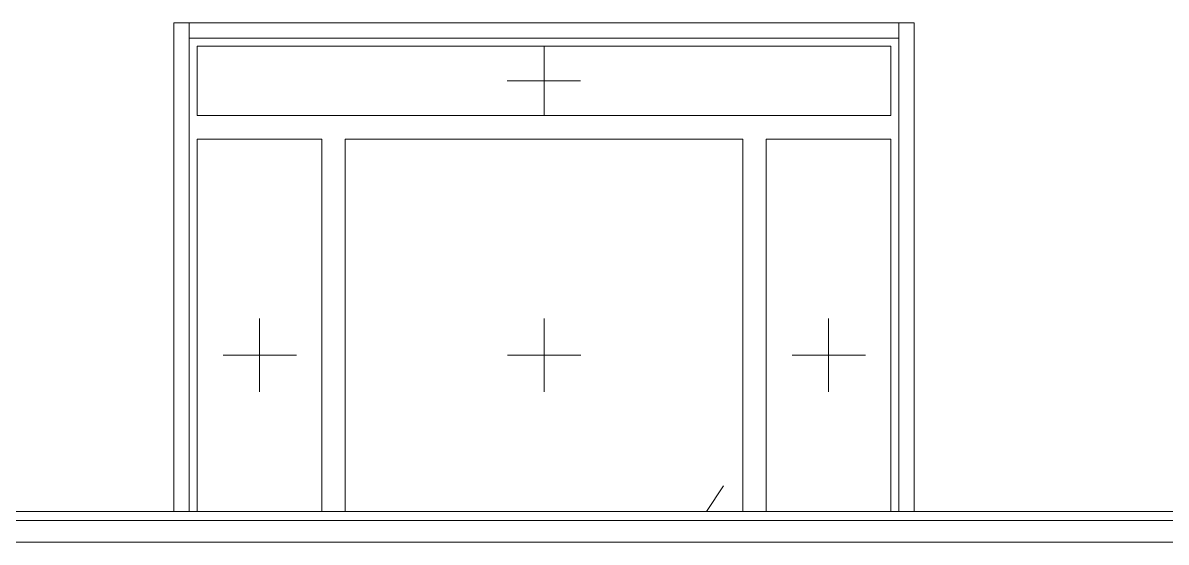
# Model space of a CAD drawing. Header units: millimetres. Extents: x -515342 to 330399, y -224905 to 507333.
# Drawn here: x 272530 to 276250, y 6398 to 8088 of the extents above; entities that cross this region are included whole.
import ezdxf

# ---------------------------------------------------------------- set-up
doc = ezdxf.new("R2010")
doc.units = ezdxf.units.MM
doc.linetypes.add('ASVP_Штриховая_ш2 п1', pattern=[3, 2, -1])
doc.layers.get('0').update_dxf_attribs({"lineweight": 0})
for name, color, linetype, lineweight in [('Витраж', 7, 'Continuous', 0), ('Ограждение', 7, 'Continuous', 0), ('Окна', 7, 'Continuous', 0), ('Окна открывание', 7, 'Continuous', 0), ('Отметки', 7, 'Continuous', 0)]:
    doc.layers.add(name, color=color, linetype=linetype, lineweight=lineweight)

# ---------------------------------------------------------------- blocks, each defined once
blk = doc.blocks.new('Окно_ПВХ_3Створки_1Фрамуга-верх - АР_Окно_ОП_1820_h_х2370_3ст2фр-в E30-10240666-О_АР_Эскиз_Фасад 1-12 копия 1')
at = {"layer": 'Окна открывание'}
h = blk.add_hatch(dxfattribs=at)
h.set_pattern_fill('FP_1', color=256, style=0, pattern_type=2)
h.set_pattern_definition([(236.31, (995.8, 1244.6), (-1777.9963, -3556.002), [641.067, -5769.603]), (236.31, (1031.34, 1137.9), (-1777.9963, -3556.002), [384.64, -6026.03]), (236.31, (818, 1137.9), (-1777.9963, -3556.002), [384.64, -6026.03])])
h.paths.add_polyline_path([(50940, 4430), (51549.5, 4430), (51549.5, 5642), (50255.5, 5642), (50255.5, 4430), (50851.4, 4430)])
at = {"layer": 'Окна'}
for p, q in [((52031.5, 5944), (49773.5, 5944)), ((49773.5, 5944), (49773.5, 5718)), ((52031.5, 5718), (52031.5, 5944)), ((52031.5, 5718), (49773.5, 5718)), ((50179.5, 5642), (49773.5, 5642)), ((49773.5, 5642), (49773.5, 4430)), ((50179.5, 4430), (50179.5, 5642)), ((51549.5, 5642), (50255.5, 5642)), ((50255.5, 4430), (50255.5, 5642)), ((51549.5, 4430), (51549.5, 5642)), ((52031.5, 5642), (51625.5, 5642)), ((51625.5, 4430), (51625.5, 5642)), ((52031.5, 4430), (52031.5, 5642))]:
    blk.add_line(p, q, dxfattribs=at)
at = {"layer": 'Окна открывание', "linetype": 'ASVP_Штриховая_ш2 п1'}
for p, q in [((50902.5, 5718), (50902.5, 5944)), ((50782.5, 5831), (51022.5, 5831)), ((49976.5, 4819), (49976.5, 5059)), ((50902.5, 4819), (50902.5, 5059)), ((51828.5, 4819), (51828.5, 5059)), ((50096.5, 4939), (49856.5, 4939)), ((51022.5, 4939), (50782.5, 4939)), ((51948.5, 4939), (51708.5, 4939))]:
    blk.add_line(p, q, dxfattribs=at)
blk = doc.blocks.new('Прямоугольный импост - АР_Откос_Металлический_50х330 Коричневый Правый-9899917-О_АР_Эскиз_Фасад 1-12 копия 1')
at = {"layer": 'Витраж'}
for p, q in [((74068.8, 2570), (74068.8, 2620)), ((76378.8, 2620), (74068.8, 2620)), ((76378.8, 2620), (76378.8, 2570)), ((76378.8, 2570), (74068.8, 2570))]:
    blk.add_line(p, q, dxfattribs=at)
blk = doc.blocks.new('Прямоугольный импост - АР_Откос_Металлический_50х330 Коричневый Правый-V101-О_АР_Эскиз_Фасад 1-12 копия 1')
at = {"layer": 'Витраж'}
for p, q in [((56860, 6020), (56910, 6020)), ((56860, 6020), (56860, 4430)), ((56910, 6020), (56910, 4430))]:
    blk.add_line(p, q, dxfattribs=at)
blk = doc.blocks.new('Прямоугольный импост - АР_Откос_Металлический_50х330 Коричневый Левый-V102-О_АР_Эскиз_Фасад 1-12 копия 1')
at = {"layer": 'Витраж'}
for p, q in [((59220, 6020), (59270, 6020)), ((59220, 4430), (59220, 6020)), ((59270, 4430), (59270, 6020))]:
    blk.add_line(p, q, dxfattribs=at)
blk = doc.blocks.new('СД_Люблино_Фасады_rvt-1-О_АР_Эскиз_Фасад 1-12 копия 1')
at = {"layer": 'Витраж', "lineweight": 9}
for name, p in [('Прямоугольный импост - АР_Откос_Металлический_50х330 Коричневый Правый-V101-О_АР_Эскиз_Фасад 1-12 копия 1', (-7162.5, 0)), ('Прямоугольный импост - АР_Откос_Металлический_50х330 Коричневый Правый-9899917-О_АР_Эскиз_Фасад 1-12 копия 1', (-24321.3, 3400)), ('Прямоугольный импост - АР_Откос_Металлический_50х330 Коричневый Левый-V102-О_АР_Эскиз_Фасад 1-12 копия 1', (-7162.5, 0))]:
    blk.add_blockref(name, p, dxfattribs=at)
at = {"layer": 'Окна', "lineweight": 9}
blk.add_blockref('Окно_ПВХ_3Створки_1Фрамуга-верх - АР_Окно_ОП_1820_h_х2370_3ст2фр-в E30-10240666-О_АР_Эскиз_Фасад 1-12 копия 1', (0, 0), dxfattribs=at)
blk = doc.blocks.new('Ограждение - Ограждение-9890191-О_АР_Эскиз_Фасад 1-12 копия 1')
at = {"layer": 'Ограждение'}
for p, q in [((59915, 4430), (41805, 4430)), ((41805, 4330), (59915, 4330))]:
    blk.add_line(p, q, dxfattribs=at)

msp = doc.modelspace()

# ---------------------------------------------------------------- linework, layer by layer
at = {"layer": 'Отметки'}
msp.add_line((279462.2912, 6467.7355), (265413.2796, 6467.7355), dxfattribs=at)

# ---------------------------------------------------------------- block references
msp.add_blockref('СД_Люблино_Фасады_rvt-1-О_АР_Эскиз_Фасад 1-12 копия 1', (223323.3997, 2067.7355))
at = {"layer": 'Ограждение'}
msp.add_blockref('Ограждение - Ограждение-9890191-О_АР_Эскиз_Фасад 1-12 копия 1', (223323.3997, 2067.7355), dxfattribs=at)

doc.saveas('drawing.dxf')
